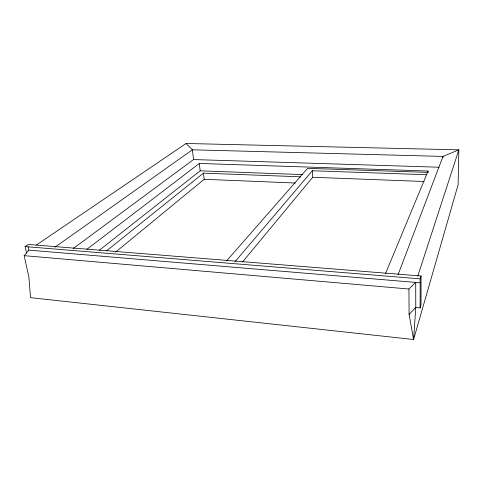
<?xml version="1.0" encoding="UTF-8"?>
<svg xmlns="http://www.w3.org/2000/svg" width="483" height="483" viewBox="0 0 483 483"><rect width="100%" height="100%" fill="white"/><g stroke="black" fill="none" stroke-linecap="round" stroke-linejoin="round"><path stroke-width="0.72" d="M28.135 246.837L28.853 250.134L24.15 255.664L28.902 277.085L30.544 297.667L413.599 339.513L409.089 314.391L415.766 307.472L420.138 307.888L420.156 278.854L421.055 276.01L28.322 244.452L25.116 246.59L26.535 253.05M421.055 276.01L421.025 304.876L420.138 307.888M428.071 172.516L428.083 171.036L199.31 163.459L86.886 249.306M442.971 157.875L442.989 156.414L458.85 149.845L458.113 184.717L413.599 339.513L415.766 307.472L415.718 282.41L408.944 289.015L409.089 314.391M417.813 275.968L458.85 149.845L186.076 143.487L36.406 245.014M398.095 274.616L442.989 156.414L192.385 149.802L54.899 247.26M385.41 273.891L428.083 171.036M242.52 262.003L312.682 177.273L312.308 170.753L426.356 174.725M234.961 261.774L312.308 170.753M226.69 260.772L307.599 168.338L427.896 172.401M115.66 252.06L204.176 179.296L295.191 183.021M106.737 250.701L203.464 173.137L300.843 176.826M99.208 250.321L200.173 170.831L302.708 174.605M73.229 248.534L193.556 159.553L439.083 167.227M312.682 177.273L424.068 181.493M25.116 246.59L420.156 278.854M28.853 250.134L420.156 282.778M24.15 255.664L408.944 289.015M186.076 143.487L192.385 149.802L193.556 159.553M203.464 173.137L204.176 179.296M199.31 163.459L200.173 170.831"/></g></svg>
